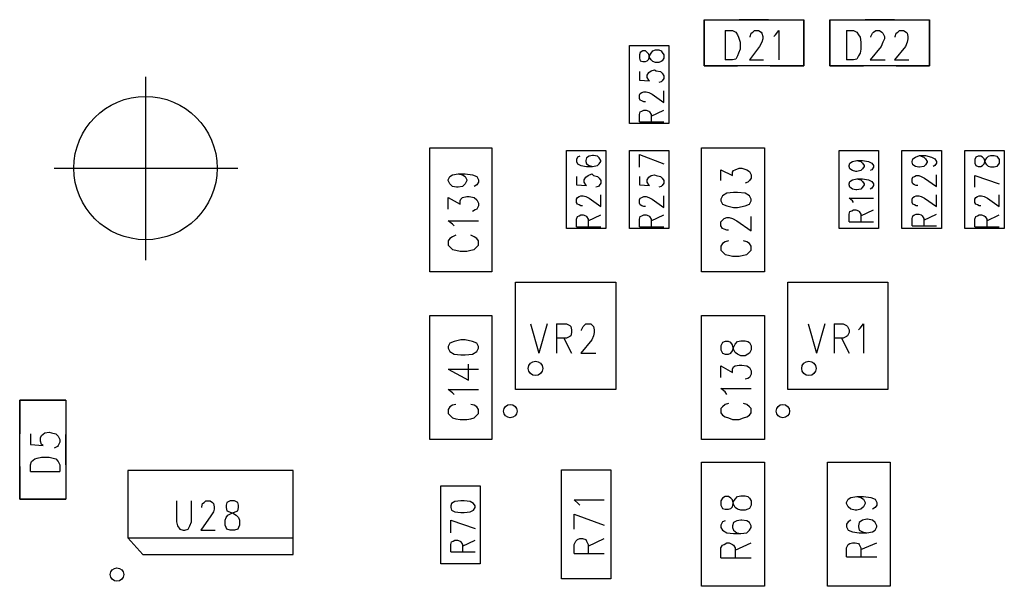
# Model space of a CAD drawing. Extents: x 11.9 to 28.1, y 10.8 to 21.2.
# Drawn here: x 18.597 to 19.771, y 18.642 to 19.318 of the extents above; entities that cross this region are included whole.
import ezdxf

# ---------------------------------------------------------------- set-up
doc = ezdxf.new("R2010")
doc.units = 0
doc.header["$MEASUREMENT"] = 0
doc.layers.add('LAYNR1', color=2, linetype='Continuous')

msp = doc.modelspace()

# ---------------------------------------------------------------- linework, layer by layer
at = {"layer": 'LAYNR1', "color": 7}
for points in [[(19.413, 19.318), (19.413, 19.263), (19.453, 19.263)], [(19.49, 19.318), (19.455, 19.318)], [(19.492, 19.263), (19.532, 19.263), (19.532, 19.318)], [(19.563, 19.318), (19.563, 19.263), (19.603, 19.263)], [(19.64, 19.318), (19.605, 19.318)], [(19.642, 19.263), (19.682, 19.263), (19.682, 19.318)], [(19.438, 19.305), (19.438, 19.27)], [(19.438, 19.305), (19.447, 19.305)], [(19.447, 19.305), (19.451, 19.303)], [(19.451, 19.303), (19.453, 19.3)], [(19.468, 19.298), (19.469, 19.302)], [(19.469, 19.302), (19.471, 19.303)], [(19.471, 19.303), (19.473, 19.305)], [(19.473, 19.305), (19.478, 19.305)], [(19.478, 19.305), (19.481, 19.303)], [(19.481, 19.303), (19.482, 19.302)], [(19.482, 19.302), (19.483, 19.298)], [(19.498, 19.3), (19.502, 19.305)], [(19.502, 19.305), (19.502, 19.27)], [(19.583, 19.305), (19.583, 19.27)], [(19.583, 19.305), (19.591, 19.305), (19.595, 19.303), (19.597, 19.3), (19.599, 19.297), (19.6, 19.291), (19.6, 19.283), (19.599, 19.278), (19.597, 19.275), (19.595, 19.271), (19.591, 19.27), (19.583, 19.27)], [(19.612, 19.297), (19.612, 19.298), (19.614, 19.302), (19.615, 19.303), (19.618, 19.305), (19.622, 19.305), (19.625, 19.303), (19.626, 19.302), (19.628, 19.298), (19.628, 19.295), (19.626, 19.291), (19.624, 19.286), (19.611, 19.27), (19.629, 19.27)], [(19.641, 19.297), (19.641, 19.298), (19.642, 19.302), (19.644, 19.303), (19.646, 19.305), (19.651, 19.305), (19.654, 19.303), (19.655, 19.302), (19.656, 19.298), (19.656, 19.295), (19.655, 19.291), (19.653, 19.286), (19.64, 19.27), (19.657, 19.27)], [(19.453, 19.3), (19.454, 19.297)], [(19.454, 19.297), (19.456, 19.291)], [(19.456, 19.291), (19.456, 19.283)], [(19.468, 19.297), (19.468, 19.298)], [(19.482, 19.291), (19.479, 19.286)], [(19.483, 19.295), (19.482, 19.291)], [(19.483, 19.298), (19.483, 19.295)], [(19.496, 19.298), (19.498, 19.3)], [(19.324, 19.194), (19.324, 19.287)], [(19.324, 19.287), (19.371, 19.287)], [(19.371, 19.287), (19.371, 19.194)], [(19.454, 19.278), (19.453, 19.275)], [(19.456, 19.283), (19.454, 19.278)], [(19.479, 19.286), (19.467, 19.27)], [(19.447, 19.27), (19.438, 19.27)], [(19.451, 19.271), (19.447, 19.27)], [(19.453, 19.275), (19.451, 19.271)], [(19.467, 19.27), (19.484, 19.27)], [(19.336, 19.256), (19.336, 19.246), (19.348, 19.245), (19.347, 19.246), (19.345, 19.249), (19.345, 19.252)], [(19.345, 19.252), (19.347, 19.255), (19.35, 19.257), (19.354, 19.258), (19.356, 19.257), (19.361, 19.256), (19.363, 19.254), (19.365, 19.251), (19.365, 19.248), (19.363, 19.245), (19.362, 19.244), (19.359, 19.243)], [(18.747, 19.25), (18.747, 19.031)], [(19.343, 19.22), (19.341, 19.22), (19.339, 19.221), (19.337, 19.222), (19.336, 19.224), (19.336, 19.228), (19.337, 19.23), (19.339, 19.231), (19.341, 19.232), (19.344, 19.232), (19.347, 19.231), (19.351, 19.229)], [(19.351, 19.229), (19.365, 19.219), (19.365, 19.233)], [(19.336, 19.196), (19.336, 19.205), (19.337, 19.208), (19.339, 19.209), (19.341, 19.21), (19.344, 19.21), (19.347, 19.209), (19.348, 19.208), (19.35, 19.205), (19.35, 19.196)], [(19.35, 19.203), (19.365, 19.21)], [(19.336, 19.196), (19.365, 19.196)], [(19.371, 19.194), (19.324, 19.194)], [(19.086, 19.017), (19.086, 19.165)], [(19.086, 19.165), (19.16, 19.165)], [(19.16, 19.165), (19.16, 19.017)], [(19.249, 19.069), (19.249, 19.162)], [(19.249, 19.162), (19.296, 19.162)], [(19.296, 19.162), (19.296, 19.069)], [(19.324, 19.069), (19.324, 19.162)], [(19.324, 19.162), (19.371, 19.162)], [(19.371, 19.162), (19.371, 19.069)], [(19.41, 19.017), (19.41, 19.165)], [(19.41, 19.165), (19.485, 19.165)], [(19.485, 19.165), (19.485, 19.017)], [(19.574, 19.069), (19.574, 19.162)], [(19.574, 19.162), (19.621, 19.162)], [(19.621, 19.162), (19.621, 19.069)], [(19.649, 19.069), (19.649, 19.162)], [(19.649, 19.162), (19.696, 19.162)], [(19.696, 19.162), (19.696, 19.069)], [(19.724, 19.069), (19.724, 19.162)], [(19.724, 19.162), (19.771, 19.162)], [(19.771, 19.162), (19.771, 19.069)], [(19.265, 19.155), (19.262, 19.154), (19.261, 19.151), (19.261, 19.149), (19.262, 19.146), (19.266, 19.144), (19.273, 19.143), (19.28, 19.143), (19.286, 19.144), (19.288, 19.146), (19.29, 19.149), (19.29, 19.15), (19.288, 19.153), (19.286, 19.155), (19.281, 19.156), (19.28, 19.156), (19.276, 19.155), (19.273, 19.153), (19.272, 19.15), (19.272, 19.149), (19.273, 19.146), (19.276, 19.144), (19.28, 19.143)], [(19.336, 19.157), (19.365, 19.146)], [(19.336, 19.142), (19.336, 19.157)], [(19.59, 19.138), (19.587, 19.14), (19.586, 19.143), (19.586, 19.144), (19.587, 19.147), (19.59, 19.149)], [(19.59, 19.149), (19.595, 19.15), (19.602, 19.15), (19.609, 19.149)], [(19.595, 19.15), (19.6, 19.149)], [(19.6, 19.149), (19.602, 19.147), (19.604, 19.144), (19.604, 19.143), (19.602, 19.14), (19.6, 19.138)], [(19.609, 19.149), (19.613, 19.147), (19.615, 19.144), (19.615, 19.142), (19.613, 19.139), (19.611, 19.138)], [(19.661, 19.149), (19.662, 19.152), (19.665, 19.154), (19.67, 19.156), (19.677, 19.156), (19.684, 19.154), (19.688, 19.152), (19.69, 19.149)], [(19.679, 19.149), (19.679, 19.148), (19.677, 19.145), (19.675, 19.143), (19.67, 19.142), (19.669, 19.142), (19.665, 19.143), (19.662, 19.145), (19.661, 19.148), (19.661, 19.149)], [(19.67, 19.156), (19.675, 19.154), (19.677, 19.152), (19.679, 19.149)], [(19.69, 19.149), (19.69, 19.147), (19.688, 19.144), (19.686, 19.143)], [(18.638, 19.141), (18.857, 19.141)], [(19.433, 19.126), (19.433, 19.139)], [(19.433, 19.139), (19.447, 19.132)], [(19.447, 19.136), (19.448, 19.138)], [(19.448, 19.138), (19.45, 19.139)], [(19.45, 19.139), (19.455, 19.141)], [(19.455, 19.141), (19.458, 19.141)], [(19.458, 19.141), (19.464, 19.139)], [(19.464, 19.139), (19.467, 19.137)], [(19.467, 19.137), (19.469, 19.133)], [(19.6, 19.138), (19.595, 19.137), (19.594, 19.137), (19.59, 19.138)], [(19.108, 19.127), (19.11, 19.131)], [(19.108, 19.126), (19.108, 19.127)], [(19.11, 19.122), (19.108, 19.126)], [(19.11, 19.131), (19.113, 19.133)], [(19.113, 19.133), (19.12, 19.134)], [(19.12, 19.134), (19.125, 19.133)], [(19.12, 19.134), (19.128, 19.134)], [(19.125, 19.133), (19.128, 19.131)], [(19.128, 19.134), (19.137, 19.133)], [(19.128, 19.131), (19.13, 19.127)], [(19.13, 19.126), (19.128, 19.122)], [(19.13, 19.127), (19.13, 19.126)], [(19.137, 19.133), (19.142, 19.131)], [(19.142, 19.131), (19.144, 19.127)], [(19.144, 19.127), (19.144, 19.124)], [(19.261, 19.131), (19.261, 19.121), (19.273, 19.12), (19.272, 19.121), (19.27, 19.124), (19.27, 19.127), (19.272, 19.13), (19.275, 19.132), (19.279, 19.134), (19.281, 19.132), (19.286, 19.131), (19.288, 19.129), (19.29, 19.126), (19.29, 19.123), (19.288, 19.12), (19.287, 19.119), (19.284, 19.118)], [(19.336, 19.131), (19.336, 19.121), (19.348, 19.12), (19.347, 19.121), (19.345, 19.124), (19.345, 19.127)], [(19.345, 19.127), (19.347, 19.13), (19.35, 19.132), (19.354, 19.133), (19.356, 19.132), (19.361, 19.131), (19.363, 19.129), (19.365, 19.126), (19.365, 19.123), (19.363, 19.12), (19.362, 19.119), (19.359, 19.118)], [(19.447, 19.132), (19.447, 19.136)], [(19.467, 19.126), (19.465, 19.124)], [(19.469, 19.129), (19.467, 19.126)], [(19.469, 19.133), (19.469, 19.129)], [(19.59, 19.116), (19.587, 19.118), (19.586, 19.121), (19.586, 19.122), (19.587, 19.125), (19.59, 19.127)], [(19.59, 19.127), (19.595, 19.128), (19.602, 19.128), (19.609, 19.127)], [(19.595, 19.128), (19.6, 19.127)], [(19.6, 19.127), (19.602, 19.125), (19.604, 19.122), (19.604, 19.121), (19.602, 19.118), (19.6, 19.116)], [(19.609, 19.127), (19.613, 19.125), (19.615, 19.122), (19.615, 19.12), (19.613, 19.117), (19.611, 19.116)], [(19.668, 19.12), (19.666, 19.12), (19.664, 19.121), (19.662, 19.122), (19.661, 19.124), (19.661, 19.128), (19.662, 19.13), (19.664, 19.131), (19.666, 19.132), (19.669, 19.132), (19.672, 19.131), (19.676, 19.129), (19.69, 19.119), (19.69, 19.133)], [(19.736, 19.132), (19.765, 19.122)], [(19.736, 19.118), (19.736, 19.132)], [(19.113, 19.119), (19.11, 19.122)], [(19.118, 19.118), (19.113, 19.119)], [(19.12, 19.118), (19.118, 19.118)], [(19.125, 19.119), (19.12, 19.118)], [(19.128, 19.122), (19.125, 19.119)], [(19.142, 19.121), (19.139, 19.119)], [(19.144, 19.124), (19.142, 19.121)], [(19.465, 19.124), (19.462, 19.123)], [(19.6, 19.116), (19.595, 19.115), (19.594, 19.115), (19.59, 19.116)], [(19.108, 19.092), (19.108, 19.106)], [(19.108, 19.106), (19.122, 19.098)], [(19.122, 19.102), (19.123, 19.104)], [(19.122, 19.098), (19.122, 19.102)], [(19.123, 19.104), (19.125, 19.106)], [(19.125, 19.106), (19.13, 19.107)], [(19.13, 19.107), (19.133, 19.107)], [(19.133, 19.107), (19.139, 19.106)], [(19.139, 19.106), (19.142, 19.103)], [(19.142, 19.103), (19.144, 19.099)], [(19.268, 19.096), (19.266, 19.096), (19.264, 19.097), (19.262, 19.098), (19.261, 19.1), (19.261, 19.104), (19.262, 19.106), (19.264, 19.107), (19.266, 19.108), (19.269, 19.108), (19.272, 19.107), (19.276, 19.105), (19.29, 19.095), (19.29, 19.109)], [(19.343, 19.095), (19.341, 19.095), (19.339, 19.096), (19.337, 19.097), (19.336, 19.099), (19.336, 19.103), (19.337, 19.105), (19.339, 19.106), (19.341, 19.107), (19.344, 19.107), (19.347, 19.106), (19.351, 19.104)], [(19.351, 19.104), (19.365, 19.094), (19.365, 19.108)], [(19.435, 19.108), (19.433, 19.104)], [(19.433, 19.104), (19.433, 19.102)], [(19.433, 19.102), (19.435, 19.098)], [(19.44, 19.111), (19.435, 19.108)], [(19.448, 19.112), (19.44, 19.111)], [(19.453, 19.112), (19.448, 19.112)], [(19.462, 19.111), (19.453, 19.112)], [(19.467, 19.108), (19.462, 19.111)], [(19.469, 19.104), (19.467, 19.108)], [(19.467, 19.098), (19.469, 19.102)], [(19.469, 19.102), (19.469, 19.104)], [(19.591, 19.1), (19.59, 19.102), (19.586, 19.105), (19.615, 19.105)], [(19.661, 19.104), (19.662, 19.106), (19.664, 19.107), (19.666, 19.108), (19.669, 19.108), (19.672, 19.107), (19.676, 19.105), (19.69, 19.095), (19.69, 19.109)], [(19.668, 19.096), (19.666, 19.096), (19.664, 19.097), (19.662, 19.098), (19.661, 19.1), (19.661, 19.104)], [(19.743, 19.096), (19.741, 19.096), (19.739, 19.097), (19.737, 19.098), (19.736, 19.1), (19.736, 19.104), (19.737, 19.106), (19.739, 19.107), (19.741, 19.108), (19.744, 19.108), (19.747, 19.107), (19.751, 19.105), (19.765, 19.095), (19.765, 19.109)], [(19.14, 19.091), (19.137, 19.089)], [(19.142, 19.092), (19.14, 19.091)], [(19.144, 19.096), (19.142, 19.092)], [(19.144, 19.099), (19.144, 19.096)], [(19.435, 19.098), (19.44, 19.096)], [(19.44, 19.096), (19.448, 19.094)], [(19.448, 19.094), (19.453, 19.094)], [(19.453, 19.094), (19.462, 19.096)], [(19.462, 19.096), (19.467, 19.098)], [(19.586, 19.077), (19.586, 19.086), (19.587, 19.089), (19.589, 19.09), (19.591, 19.091), (19.594, 19.091), (19.597, 19.09), (19.598, 19.089), (19.6, 19.086), (19.6, 19.077)], [(19.6, 19.084), (19.615, 19.091)], [(19.113, 19.074), (19.108, 19.078)], [(19.108, 19.078), (19.144, 19.078)], [(19.261, 19.071), (19.261, 19.08), (19.262, 19.083), (19.264, 19.084), (19.266, 19.085), (19.269, 19.085), (19.272, 19.084), (19.273, 19.083), (19.275, 19.08), (19.275, 19.071)], [(19.275, 19.078), (19.29, 19.085)], [(19.336, 19.071), (19.336, 19.08), (19.337, 19.083), (19.339, 19.084), (19.341, 19.085), (19.344, 19.085), (19.347, 19.084), (19.348, 19.083), (19.35, 19.08), (19.35, 19.071)], [(19.35, 19.078), (19.365, 19.085)], [(19.433, 19.077), (19.435, 19.079)], [(19.435, 19.079), (19.437, 19.081)], [(19.437, 19.081), (19.44, 19.082)], [(19.44, 19.082), (19.443, 19.082)], [(19.443, 19.082), (19.447, 19.081)], [(19.447, 19.081), (19.452, 19.078)], [(19.452, 19.078), (19.469, 19.066)], [(19.469, 19.066), (19.469, 19.083)], [(19.661, 19.072), (19.661, 19.081), (19.662, 19.084), (19.664, 19.085), (19.666, 19.086), (19.669, 19.086), (19.672, 19.085), (19.673, 19.084), (19.675, 19.081), (19.675, 19.072)], [(19.675, 19.079), (19.69, 19.086)], [(19.736, 19.071), (19.736, 19.08), (19.737, 19.083), (19.739, 19.084), (19.741, 19.085), (19.744, 19.085), (19.747, 19.084), (19.748, 19.083), (19.75, 19.08), (19.75, 19.071)], [(19.75, 19.078), (19.765, 19.085)], [(19.115, 19.072), (19.113, 19.074)], [(19.296, 19.069), (19.249, 19.069)], [(19.261, 19.071), (19.29, 19.071)], [(19.371, 19.069), (19.324, 19.069)], [(19.336, 19.071), (19.365, 19.071)], [(19.433, 19.072), (19.433, 19.077)], [(19.435, 19.069), (19.433, 19.072)], [(19.437, 19.068), (19.435, 19.069)], [(19.44, 19.067), (19.437, 19.068)], [(19.442, 19.067), (19.44, 19.067)], [(19.621, 19.069), (19.574, 19.069)], [(19.586, 19.077), (19.615, 19.077)], [(19.696, 19.069), (19.649, 19.069)], [(19.661, 19.072), (19.69, 19.072)], [(19.771, 19.069), (19.724, 19.069)], [(19.736, 19.071), (19.765, 19.071)], [(19.11, 19.057), (19.108, 19.054)], [(19.113, 19.059), (19.11, 19.057)], [(19.117, 19.061), (19.113, 19.059)], [(19.139, 19.059), (19.135, 19.061)], [(19.142, 19.057), (19.139, 19.059)], [(19.144, 19.054), (19.142, 19.057)], [(19.108, 19.054), (19.108, 19.049)], [(19.108, 19.049), (19.11, 19.047)], [(19.11, 19.047), (19.113, 19.044)], [(19.113, 19.044), (19.117, 19.043)], [(19.117, 19.043), (19.122, 19.042)], [(19.13, 19.042), (19.135, 19.043)], [(19.135, 19.043), (19.139, 19.044)], [(19.139, 19.044), (19.142, 19.047)], [(19.142, 19.047), (19.144, 19.049)], [(19.144, 19.049), (19.144, 19.054)], [(19.435, 19.051), (19.433, 19.048)], [(19.433, 19.048), (19.433, 19.043)], [(19.433, 19.043), (19.435, 19.041)], [(19.438, 19.053), (19.435, 19.051)], [(19.442, 19.054), (19.438, 19.053)], [(19.464, 19.053), (19.46, 19.054)], [(19.467, 19.051), (19.464, 19.053)], [(19.469, 19.048), (19.467, 19.051)], [(19.467, 19.041), (19.469, 19.043)], [(19.469, 19.043), (19.469, 19.048)], [(19.122, 19.042), (19.13, 19.042)], [(19.435, 19.041), (19.438, 19.038)], [(19.438, 19.038), (19.442, 19.037)], [(19.442, 19.037), (19.447, 19.036)], [(19.447, 19.036), (19.455, 19.036)], [(19.455, 19.036), (19.46, 19.037)], [(19.46, 19.037), (19.464, 19.038)], [(19.464, 19.038), (19.467, 19.041)], [(19.16, 19.017), (19.086, 19.017)], [(19.485, 19.017), (19.41, 19.017)], [(19.188, 19.005), (19.308, 19.005)], [(19.188, 18.877), (19.188, 19.005)], [(19.308, 19.005), (19.308, 18.877)], [(19.513, 19.005), (19.632, 19.005)], [(19.513, 18.877), (19.513, 19.005)], [(19.632, 19.005), (19.632, 18.877)], [(19.086, 18.817), (19.086, 18.965)], [(19.086, 18.965), (19.16, 18.965)], [(19.16, 18.965), (19.16, 18.817)], [(19.41, 18.817), (19.41, 18.965)], [(19.41, 18.965), (19.485, 18.965)], [(19.485, 18.965), (19.485, 18.817)], [(19.206, 18.955), (19.216, 18.92)], [(19.226, 18.955), (19.216, 18.92)], [(19.237, 18.955), (19.237, 18.92)], [(19.237, 18.955), (19.249, 18.955), (19.253, 18.953), (19.254, 18.952), (19.255, 18.948), (19.255, 18.945), (19.254, 18.941), (19.253, 18.94), (19.249, 18.938), (19.237, 18.938)], [(19.267, 18.947), (19.267, 18.948), (19.269, 18.952), (19.27, 18.953), (19.272, 18.955), (19.278, 18.955), (19.28, 18.953), (19.281, 18.952), (19.282, 18.948), (19.282, 18.945), (19.281, 18.941), (19.279, 18.936), (19.266, 18.92), (19.284, 18.92)], [(19.537, 18.955), (19.547, 18.92)], [(19.557, 18.955), (19.547, 18.92)], [(19.568, 18.955), (19.568, 18.92)], [(19.568, 18.955), (19.579, 18.955)], [(19.579, 18.955), (19.583, 18.953)], [(19.583, 18.953), (19.584, 18.952)], [(19.584, 18.952), (19.586, 18.948)], [(19.597, 18.948), (19.599, 18.95)], [(19.599, 18.95), (19.603, 18.955)], [(19.603, 18.955), (19.603, 18.92)], [(19.246, 18.938), (19.255, 18.92)], [(19.579, 18.938), (19.568, 18.938)], [(19.577, 18.938), (19.586, 18.92)], [(19.583, 18.94), (19.579, 18.938)], [(19.584, 18.941), (19.583, 18.94)], [(19.586, 18.945), (19.584, 18.941)], [(19.586, 18.948), (19.586, 18.945)], [(19.11, 18.932), (19.108, 18.928)], [(19.108, 18.928), (19.108, 18.926)], [(19.108, 18.926), (19.11, 18.922)], [(19.115, 18.934), (19.11, 18.932)], [(19.123, 18.936), (19.115, 18.934)], [(19.128, 18.936), (19.123, 18.936)], [(19.137, 18.934), (19.128, 18.936)], [(19.142, 18.932), (19.137, 18.934)], [(19.144, 18.928), (19.142, 18.932)], [(19.142, 18.922), (19.144, 18.926)], [(19.144, 18.926), (19.144, 18.928)], [(19.11, 18.922), (19.115, 18.919)], [(19.115, 18.919), (19.123, 18.918)], [(19.123, 18.918), (19.128, 18.918)], [(19.128, 18.918), (19.137, 18.919)], [(19.137, 18.919), (19.142, 18.922)], [(19.132, 18.888), (19.132, 18.907)], [(19.433, 18.891), (19.433, 18.905), (19.447, 18.897), (19.447, 18.901), (19.448, 18.904), (19.45, 18.905), (19.455, 18.906), (19.458, 18.906), (19.464, 18.905), (19.467, 18.903), (19.469, 18.899), (19.469, 18.895), (19.467, 18.891), (19.465, 18.89), (19.462, 18.889)], [(19.108, 18.901), (19.132, 18.888)], [(19.108, 18.901), (19.144, 18.901)], [(19.44, 18.871), (19.438, 18.874), (19.433, 18.878), (19.469, 18.878)], [(19.113, 18.873), (19.108, 18.877)], [(19.108, 18.877), (19.144, 18.877)], [(19.115, 18.871), (19.113, 18.873)], [(19.308, 18.877), (19.188, 18.877)], [(19.632, 18.877), (19.513, 18.877)], [(18.652, 18.864), (18.597, 18.864), (18.597, 18.824)], [(19.11, 18.856), (19.108, 18.853)], [(19.113, 18.858), (19.11, 18.856)], [(19.117, 18.859), (19.113, 18.858)], [(19.139, 18.858), (19.135, 18.859)], [(19.142, 18.856), (19.139, 18.858)], [(19.144, 18.853), (19.142, 18.856)], [(19.442, 18.86), (19.438, 18.859), (19.435, 18.856), (19.433, 18.854), (19.433, 18.849), (19.435, 18.846), (19.438, 18.844), (19.442, 18.843), (19.447, 18.841), (19.455, 18.841), (19.46, 18.843), (19.464, 18.844), (19.467, 18.846), (19.469, 18.849), (19.469, 18.854), (19.467, 18.856), (19.464, 18.859), (19.46, 18.86)], [(19.108, 18.853), (19.108, 18.848)], [(19.108, 18.848), (19.11, 18.846)], [(19.11, 18.846), (19.113, 18.843)], [(19.113, 18.843), (19.117, 18.842)], [(19.135, 18.842), (19.139, 18.843)], [(19.139, 18.843), (19.142, 18.846)], [(19.142, 18.846), (19.144, 18.848)], [(19.144, 18.848), (19.144, 18.853)], [(19.117, 18.842), (19.122, 18.841)], [(19.122, 18.841), (19.13, 18.841)], [(19.13, 18.841), (19.135, 18.842)], [(18.61, 18.824), (18.61, 18.811)], [(18.622, 18.819), (18.623, 18.822)], [(18.623, 18.822), (18.627, 18.825)], [(18.627, 18.825), (18.632, 18.826)], [(18.632, 18.826), (18.635, 18.825)], [(18.635, 18.825), (18.64, 18.824)], [(18.64, 18.824), (18.643, 18.821)], [(18.643, 18.821), (18.645, 18.817)], [(18.652, 18.787), (18.652, 18.823)], [(18.61, 18.811), (18.625, 18.81)], [(18.622, 18.815), (18.622, 18.819)], [(18.623, 18.811), (18.622, 18.815)], [(18.625, 18.81), (18.623, 18.811)], [(18.642, 18.809), (18.638, 18.807)], [(18.643, 18.81), (18.642, 18.809)], [(18.645, 18.814), (18.643, 18.81)], [(18.645, 18.817), (18.645, 18.814)], [(19.16, 18.817), (19.086, 18.817)], [(19.485, 18.817), (19.41, 18.817)], [(18.618, 18.795), (18.623, 18.796)], [(18.623, 18.796), (18.632, 18.796)], [(18.632, 18.796), (18.637, 18.795)], [(18.597, 18.785), (18.597, 18.746), (18.652, 18.746)], [(18.61, 18.787), (18.611, 18.791)], [(18.61, 18.779), (18.61, 18.787)], [(18.611, 18.791), (18.615, 18.794)], [(18.615, 18.794), (18.618, 18.795)], [(18.637, 18.795), (18.64, 18.794)], [(18.64, 18.794), (18.643, 18.791)], [(18.643, 18.791), (18.645, 18.787)], [(18.645, 18.787), (18.645, 18.779)], [(19.41, 18.642), (19.41, 18.79)], [(19.41, 18.79), (19.485, 18.79)], [(19.485, 18.79), (19.485, 18.642)], [(19.56, 18.642), (19.56, 18.79)], [(19.56, 18.79), (19.635, 18.79)], [(19.635, 18.79), (19.635, 18.642)], [(18.61, 18.779), (18.645, 18.779)], [(18.923, 18.78), (18.726, 18.78)], [(18.726, 18.78), (18.726, 18.7)], [(18.923, 18.68), (18.923, 18.78)], [(19.243, 18.651), (19.243, 18.781)], [(19.243, 18.781), (19.302, 18.781)], [(19.302, 18.781), (19.302, 18.651)], [(19.099, 18.669), (19.099, 18.762)], [(19.099, 18.762), (19.146, 18.762)], [(19.146, 18.762), (19.146, 18.669)], [(19.588, 18.748), (19.595, 18.749)], [(19.595, 18.749), (19.6, 18.748)], [(19.595, 18.749), (19.603, 18.749)], [(19.603, 18.749), (19.612, 18.748)], [(18.784, 18.744), (18.784, 18.719), (18.785, 18.714), (18.788, 18.71), (18.792, 18.709), (18.794, 18.709), (18.798, 18.71), (18.8, 18.714), (18.802, 18.719), (18.802, 18.744)], [(18.814, 18.736), (18.814, 18.737), (18.815, 18.741), (18.817, 18.742), (18.819, 18.744), (18.824, 18.744), (18.827, 18.742), (18.828, 18.741), (18.829, 18.737), (18.829, 18.734), (18.828, 18.731), (18.825, 18.726), (18.813, 18.709), (18.83, 18.709)], [(19.14, 18.738), (19.138, 18.741), (19.134, 18.743), (19.127, 18.744), (19.123, 18.744), (19.116, 18.743), (19.112, 18.741), (19.111, 18.738)], [(19.111, 18.736), (19.112, 18.733), (19.116, 18.731), (19.123, 18.73), (19.127, 18.73), (19.134, 18.731), (19.138, 18.733), (19.14, 18.736), (19.14, 18.738)], [(19.111, 18.738), (19.111, 18.736)], [(19.265, 18.739), (19.263, 18.741), (19.258, 18.745), (19.294, 18.745)], [(19.583, 18.742), (19.585, 18.746)], [(19.583, 18.741), (19.583, 18.742)], [(19.585, 18.737), (19.583, 18.741)], [(19.585, 18.746), (19.588, 18.748)], [(19.6, 18.748), (19.603, 18.746)], [(19.603, 18.746), (19.605, 18.742)], [(19.605, 18.741), (19.603, 18.737)], [(19.605, 18.742), (19.605, 18.741)], [(19.612, 18.748), (19.617, 18.746)], [(19.617, 18.746), (19.619, 18.742)], [(19.619, 18.739), (19.617, 18.736)], [(19.619, 18.742), (19.619, 18.739)], [(19.258, 18.728), (19.294, 18.715)], [(19.258, 18.71), (19.258, 18.728)], [(19.588, 18.734), (19.585, 18.737)], [(19.593, 18.733), (19.588, 18.734)], [(19.595, 18.733), (19.593, 18.733)], [(19.6, 18.734), (19.595, 18.733)], [(19.603, 18.737), (19.6, 18.734)], [(19.617, 18.736), (19.614, 18.734)], [(19.111, 18.721), (19.14, 18.711)], [(19.111, 18.706), (19.111, 18.721)], [(19.438, 18.72), (19.435, 18.719), (19.433, 18.715), (19.433, 18.712), (19.435, 18.709), (19.44, 18.706), (19.448, 18.705), (19.457, 18.705), (19.464, 18.706), (19.467, 18.709), (19.469, 18.712), (19.469, 18.714), (19.467, 18.718), (19.464, 18.72), (19.458, 18.721), (19.457, 18.721), (19.452, 18.72), (19.448, 18.718), (19.447, 18.714), (19.447, 18.712), (19.448, 18.709), (19.452, 18.706), (19.457, 18.705)], [(19.585, 18.719), (19.583, 18.716)], [(19.583, 18.716), (19.583, 18.713)], [(19.588, 18.721), (19.585, 18.719)], [(19.598, 18.718), (19.597, 18.714)], [(19.597, 18.714), (19.597, 18.713)], [(19.602, 18.721), (19.598, 18.718)], [(19.607, 18.722), (19.602, 18.721)], [(19.608, 18.722), (19.607, 18.722)], [(19.614, 18.721), (19.608, 18.722)], [(19.617, 18.718), (19.614, 18.721)], [(19.619, 18.714), (19.617, 18.718)], [(19.619, 18.713), (19.619, 18.714)], [(19.583, 18.713), (19.585, 18.709)], [(19.585, 18.709), (19.59, 18.707)], [(19.59, 18.707), (19.598, 18.706)], [(19.597, 18.713), (19.598, 18.709)], [(19.598, 18.709), (19.602, 18.707)], [(19.598, 18.706), (19.607, 18.706)], [(19.602, 18.707), (19.607, 18.706)], [(19.607, 18.706), (19.614, 18.707)], [(19.614, 18.707), (19.617, 18.709)], [(19.617, 18.709), (19.619, 18.713)], [(18.726, 18.7), (18.744, 18.68)], [(18.726, 18.7), (18.923, 18.7)], [(19.111, 18.683), (19.111, 18.692), (19.112, 18.695), (19.114, 18.696), (19.116, 18.697), (19.119, 18.697), (19.122, 18.696), (19.123, 18.695), (19.125, 18.692), (19.125, 18.683)], [(19.125, 18.69), (19.14, 18.697)], [(19.258, 18.681), (19.258, 18.692), (19.26, 18.696), (19.262, 18.698), (19.265, 18.699), (19.268, 18.699), (19.272, 18.698), (19.273, 18.696), (19.275, 18.692), (19.275, 18.681)], [(19.275, 18.69), (19.294, 18.699)], [(19.433, 18.676), (19.433, 18.688), (19.435, 18.691), (19.437, 18.692), (19.44, 18.694), (19.443, 18.694), (19.447, 18.692), (19.448, 18.691), (19.45, 18.688), (19.45, 18.676)], [(19.45, 18.685), (19.469, 18.694)], [(19.583, 18.688), (19.585, 18.692)], [(19.585, 18.692), (19.587, 18.693)], [(19.587, 18.693), (19.59, 18.694)], [(19.59, 18.694), (19.593, 18.694)], [(19.593, 18.694), (19.597, 18.693)], [(19.597, 18.693), (19.598, 18.692)], [(19.598, 18.692), (19.6, 18.688)], [(19.6, 18.686), (19.619, 18.694)], [(18.744, 18.68), (18.923, 18.68)], [(19.111, 18.683), (19.14, 18.683)], [(19.258, 18.681), (19.294, 18.681)], [(19.583, 18.677), (19.583, 18.688)], [(19.6, 18.688), (19.6, 18.677)], [(19.146, 18.669), (19.099, 18.669)], [(19.433, 18.676), (19.469, 18.676)], [(19.583, 18.677), (19.619, 18.677)], [(19.302, 18.651), (19.243, 18.651)], [(19.485, 18.642), (19.41, 18.642)], [(19.635, 18.642), (19.56, 18.642)]]:
    msp.add_lwpolyline(points, dxfattribs=at)
for points in [[(19.413, 19.318), (19.532, 19.318), (19.532, 19.263), (19.413, 19.263), (19.413, 19.318)], [(19.563, 19.318), (19.682, 19.318), (19.682, 19.263), (19.563, 19.263), (19.563, 19.318)], [(19.336, 19.272), (19.337, 19.269), (19.34, 19.268), (19.343, 19.268), (19.345, 19.269), (19.347, 19.271), (19.348, 19.275), (19.35, 19.278), (19.352, 19.281), (19.355, 19.282), (19.359, 19.282), (19.362, 19.281), (19.363, 19.279), (19.365, 19.276), (19.365, 19.272), (19.363, 19.269), (19.362, 19.268), (19.359, 19.267), (19.355, 19.267), (19.352, 19.268), (19.35, 19.27), (19.348, 19.273), (19.347, 19.277), (19.345, 19.279), (19.343, 19.281), (19.34, 19.281), (19.337, 19.279), (19.336, 19.276), (19.336, 19.272)], [(19.736, 19.147), (19.737, 19.144), (19.74, 19.143), (19.743, 19.143), (19.745, 19.144), (19.747, 19.146), (19.748, 19.15), (19.75, 19.153), (19.752, 19.155), (19.755, 19.156), (19.759, 19.156), (19.762, 19.155), (19.763, 19.154), (19.765, 19.151), (19.765, 19.147), (19.763, 19.144), (19.762, 19.143), (19.759, 19.142), (19.755, 19.142), (19.752, 19.143), (19.75, 19.145), (19.748, 19.148), (19.747, 19.152), (19.745, 19.154), (19.743, 19.155), (19.74, 19.155), (19.737, 19.154), (19.736, 19.151), (19.736, 19.147)], [(19.433, 18.924), (19.435, 18.92), (19.438, 18.919), (19.442, 18.919), (19.445, 18.92), (19.447, 18.923), (19.448, 18.927), (19.45, 18.931), (19.453, 18.934), (19.457, 18.935), (19.462, 18.935), (19.465, 18.934), (19.467, 18.933), (19.469, 18.929), (19.469, 18.924), (19.467, 18.92), (19.465, 18.919), (19.462, 18.917), (19.457, 18.917), (19.453, 18.919), (19.45, 18.921), (19.448, 18.925), (19.447, 18.93), (19.445, 18.933), (19.442, 18.934), (19.438, 18.934), (19.435, 18.933), (19.433, 18.929), (19.433, 18.924)], [(18.652, 18.864), (18.652, 18.746), (18.597, 18.746), (18.597, 18.864), (18.652, 18.864)], [(19.433, 18.739), (19.435, 18.735), (19.438, 18.734), (19.442, 18.734), (19.445, 18.735), (19.447, 18.737), (19.448, 18.743), (19.45, 18.746), (19.453, 18.749), (19.457, 18.75), (19.462, 18.75), (19.465, 18.749), (19.467, 18.747), (19.469, 18.744), (19.469, 18.739), (19.467, 18.735), (19.465, 18.734), (19.462, 18.733), (19.457, 18.733), (19.453, 18.734), (19.45, 18.736), (19.448, 18.74), (19.447, 18.745), (19.445, 18.747), (19.442, 18.749), (19.438, 18.749), (19.435, 18.747), (19.433, 18.744), (19.433, 18.739)], [(18.848, 18.744), (18.844, 18.742), (18.843, 18.739), (18.843, 18.736), (18.844, 18.732), (18.847, 18.731), (18.852, 18.729), (18.855, 18.727), (18.858, 18.724), (18.859, 18.721), (18.859, 18.715), (18.858, 18.712), (18.857, 18.71), (18.853, 18.709), (18.848, 18.709), (18.844, 18.71), (18.843, 18.712), (18.842, 18.715), (18.842, 18.721), (18.843, 18.724), (18.845, 18.727), (18.849, 18.729), (18.854, 18.731), (18.857, 18.732), (18.858, 18.736), (18.858, 18.739), (18.857, 18.742), (18.853, 18.744), (18.848, 18.744)]]:
    msp.add_lwpolyline(points, close=True, dxfattribs=at)
for centre, radius in [((18.747, 19.141), 0.0855), ((19.212, 18.902), 0.0086), ((19.538, 18.902), 0.0086), ((19.182, 18.851), 0.008), ((19.507, 18.851), 0.008), ((18.713, 18.656), 0.008)]:
    msp.add_circle(centre, radius, dxfattribs=at)

doc.saveas('drawing.dxf')
